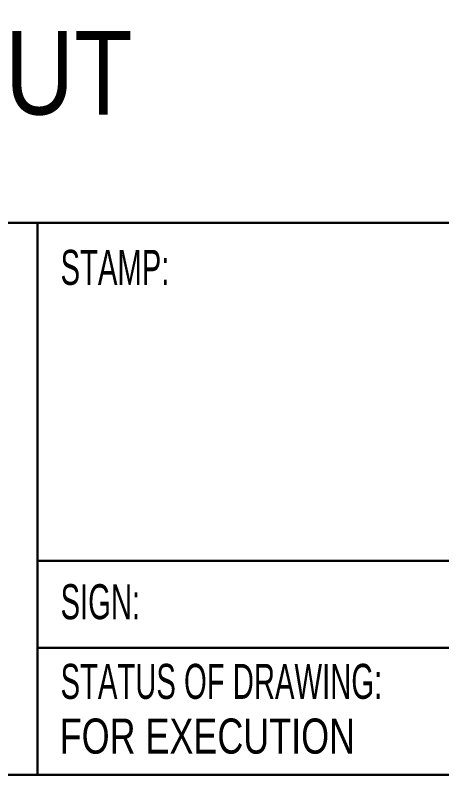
# Model space of a CAD drawing. Header units: inches. Extents: x 683042 to 921062, y -316188 to -5771.
# Drawn here: x 822184 to 824735, y -92525 to -87987 of the extents above; entities that cross this region are included whole.
import ezdxf

# ---------------------------------------------------------------- set-up
doc = ezdxf.new("R2010")
doc.units = ezdxf.units.IN
doc.header["$MEASUREMENT"] = 0
doc.layers.add('R-text', color=7, linetype='Continuous', lineweight=30)
doc.styles.add('ROMAND', font='swissc.ttf')
doc.styles.add('style1', font='', dxfattribs={"height": 0.2})
doc.styles.add('style3', font='swisscl.ttf', dxfattribs={"height": 0.21})
doc.styles.get('style1').set_extended_font_data('Swis721 BT')

msp = doc.modelspace()

# ---------------------------------------------------------------- linework, layer by layer
at = {"color": 1, "lineweight": 30}
msp.add_line((822316.878, -89227.736), (822316.878, -92524.94), dxfattribs=at)
msp.add_line((822316.878, -89227.736), (822316.878, -92524.94), dxfattribs=at)
for points in [[(830496.951, -92524.94), (807066.126, -92524.94), (807066.126, -59390.439), (830496.951, -59390.439)], [(807066.126, -89227.736), (827199.747, -89227.736), (827199.747, -92524.94), (807066.126, -92524.94)]]:
    msp.add_lwpolyline(points, close=True, dxfattribs=at)
for points in [[(822316.878, -91245.759), (827199.747, -91245.759)], [(822316.878, -91766.237), (827199.747, -91766.237)]]:
    msp.add_lwpolyline(points, dxfattribs=at)

# ---------------------------------------------------------------- texts
at = {"color": 5, "style": 'style3'}
msp.add_text('FOR EXECUTION', height=209.52564, dxfattribs=at).set_placement((822450.455, -92398.342))
at = {"color": 3, "lineweight": 5, "insert": (820420.998, -88334.255), "char_height": 500, "width": 8731.09091, "attachment_point": 5, "style": 'ROMAND'}
msp.add_mtext('\\A1;{\\C256;COLUMN LAYOUT}', dxfattribs=at)
at = {"layer": 'R-text', "color": 1, "style": 'style1', "width": 0.598233}
for s, height, p in [('STAMP:', 209.2065, (822455.655, -89598.095)), ('SIGN:', 209.2065, (822455.655, -91595.517)), ('STATUS OF DRAWING:', 209.20652, (822455.655, -92071.334))]:
    msp.add_text(s, height=height, dxfattribs=at).set_placement(p)

doc.saveas('drawing.dxf')
